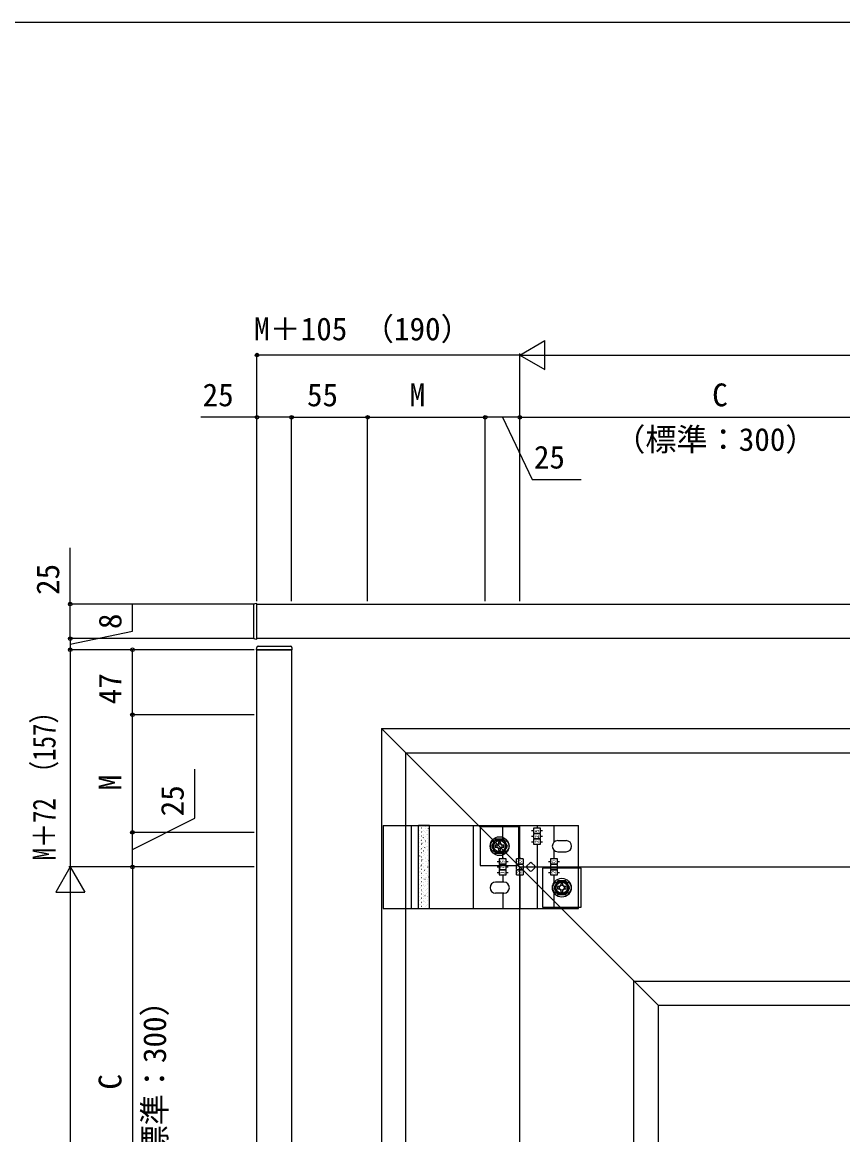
# Model space of a CAD drawing. Units: millimetres, scale not verified. Extents: x -1312 to 1312, y -1953 to 1941.
# Drawn here: x -344 to 249, y 1068 to 1872 of the extents above; entities that cross this region are included whole.
import ezdxf
from ezdxf.enums import TextEntityAlignment as Align

# ---------------------------------------------------------------- set-up
doc = ezdxf.new("R2010")
doc.units = ezdxf.units.MM
doc.header["$LTSCALE"] = 10
for name, color, linetype in [('0-4_YKK_12', 2, 'Continuous'), ('0-5_YKK_13', 4, 'Continuous'), ('0-6_YKK_D', 6, 'Continuous'), ('0-7_YKK_ZWAK', 7, 'Continuous'), ('0-8_YSS_K', 3, 'Continuous')]:
    doc.layers.add(name, color=color, linetype=linetype)
doc.styles.add('ＭＳ ゴシック', font='')
doc.styles.get('ＭＳ ゴシック').set_extended_font_data('MS Gothic')

msp = doc.modelspace()

# ---------------------------------------------------------------- linework, layer by layer
at = {"layer": '0-4_YKK_12'}
for p, q in [((-84.71, 1361.36), (-84.71, 506.36)), ((-84.71, 1361.36), (455.45, 1361.36)), ((-84.71, 1361.36), (115.29, 1161.36)), ((115.29, 1161.36), (115.29, 506.36)), ((115.29, 1161.36), (455.45, 1161.36))]:
    msp.add_line(p, q, dxfattribs=at)
for points in [[(835.29, 1426.36), (-174.71, 1426.36), (-174.71, 1451.36), (835.29, 1451.36)], [(-149.71, 1418.36), (-149.71, 526.36), (-174.71, 526.36), (-174.71, 1418.36)]]:
    msp.add_lwpolyline(points, close=True, dxfattribs=at)
at = {"layer": '0-5_YKK_13'}
for p, q in [((-177.21, 1450.57), (-177.21, 1450.27)), ((-177.21, 1450.27), (-177.21, 1427.46)), ((-174.71, 1451.66), (-176.27, 1451.57)), ((-174.71, 1426.06), (-174.71, 1451.66)), ((-177.21, 1427.46), (-177.21, 1427.16)), ((-176.27, 1426.16), (-174.71, 1426.06)), ((-175.01, 1418.36), (-174.91, 1419.93)), ((-149.41, 1418.36), (-175.01, 1418.36)), ((-173.91, 1420.86), (-173.61, 1420.86)), ((-173.61, 1420.86), (-150.8, 1420.86)), ((-150.8, 1420.86), (-150.5, 1420.86)), ((-149.5, 1419.93), (-149.41, 1418.36)), ((-83.41, 1291.36), (57.59, 1291.36)), ((-63.21, 1291.36), (-63.21, 1231.36)), ((-58.17, 1291.36), (-58.17, 1231.36)), ((-57.89, 1231.36), (-57.89, 1291.36)), ((-57.5, 1290.85), (-57.55, 1290.85)), ((-57.5, 1287.86), (-57.55, 1287.86)), ((-55.88, 1289.47), (-55.93, 1289.47)), ((-55.87, 1289.28), (-55.88, 1289.27)), ((-54.89, 1286.78), (-54.9, 1286.78)), ((-54.46, 1290.85), (-54.51, 1290.85)), ((-54.46, 1287.86), (-54.51, 1287.86)), ((-53.64, 1287.3), (-53.72, 1287.24)), ((-52.84, 1289.47), (-52.89, 1289.47)), ((-52.75, 1290.38), (-52.76, 1290.38)), ((-52.15, 1287.75), (-52.16, 1287.75)), ((-51.42, 1290.85), (-51.47, 1290.85)), ((-51.42, 1287.86), (-51.47, 1287.86)), ((-50.95, 1289.08), (-51.03, 1289.02)), ((-50, 1291.35), (-50.01, 1291.35)), ((-18.51, 1291.36), (-18.51, 1231.36)), ((2.89, 1280.36), (2.89, 1291.36)), ((15.29, 1267.11), (15.29, 1291.36)), ((23.73, 1287.61), (25.29, 1287.61)), ((27.79, 1291.36), (27.79, 1289.36)), ((27.79, 1290.4), (27.79, 1289.36)), ((30.29, 1287.61), (31.77, 1287.61)), ((39.99, 1291.36), (39.99, 1279.27)), ((-58.01, 1285.68), (-58.02, 1285.67)), ((-57.5, 1284.87), (-57.55, 1284.87)), ((-57.5, 1281.88), (-57.55, 1281.88)), ((-57.5, 1278.89), (-57.55, 1278.89)), ((-57.03, 1283.18), (-57.04, 1283.18)), ((-56.44, 1280.55), (-56.45, 1280.55)), ((-55.88, 1286.48), (-55.93, 1286.48)), ((-55.88, 1283.49), (-55.93, 1283.49)), ((-55.88, 1280.5), (-55.93, 1280.5)), ((-54.52, 1282.79), (-54.6, 1282.74)), ((-54.46, 1284.87), (-54.51, 1284.87)), ((-54.46, 1281.88), (-54.51, 1281.88)), ((-54.46, 1278.89), (-54.51, 1278.89)), ((-54.29, 1284.15), (-54.3, 1284.15)), ((-53.65, 1281.54), (-53.65, 1281.54)), ((-52.84, 1286.48), (-52.89, 1286.48)), ((-52.84, 1283.49), (-52.89, 1283.49)), ((-52.84, 1280.5), (-52.89, 1280.5)), ((-52.72, 1280.07), (-52.8, 1280.02)), ((-52.67, 1279.05), (-52.68, 1279.04)), ((-51.83, 1284.57), (-51.91, 1284.52)), ((-51.5, 1285.14), (-51.51, 1285.14)), ((-51.42, 1284.87), (-51.47, 1284.87)), ((-51.42, 1281.88), (-51.47, 1281.88)), ((-51.42, 1278.89), (-51.47, 1278.89)), ((-50.53, 1282.65), (-50.53, 1282.64)), ((-49.93, 1280.02), (-49.94, 1280.01)), ((3.74, 1280.36), (-2.26, 1280.36)), ((-0.11, 1279.51), (-0.11, 1278.36)), ((-0.11, 1279.51), (1.39, 1279.51)), ((1.39, 1278.36), (1.39, 1279.51)), ((23.73, 1283.61), (25.29, 1283.61)), ((23.73, 1279.61), (25.29, 1279.61)), ((30.29, 1283.61), (31.77, 1283.61)), ((30.29, 1279.61), (31.77, 1279.61)), ((42.74, 1280.36), (48.74, 1280.36)), ((-57.93, 1274.34), (-57.94, 1274.34)), ((-57.5, 1275.9), (-57.55, 1275.9)), ((-57.5, 1272.91), (-57.55, 1272.91)), ((-56.96, 1271.85), (-56.97, 1271.84)), ((-56.29, 1273.79), (-56.37, 1273.73)), ((-55.88, 1277.51), (-55.93, 1277.51)), ((-55.88, 1274.52), (-55.93, 1274.52)), ((-55.88, 1271.53), (-55.93, 1271.53)), ((-55.79, 1277.94), (-55.8, 1277.94)), ((-55.4, 1278.29), (-55.49, 1278.24)), ((-54.81, 1275.45), (-54.82, 1275.44)), ((-54.48, 1271.07), (-54.57, 1271.01)), ((-54.46, 1275.9), (-54.51, 1275.9)), ((-54.46, 1272.91), (-54.51, 1272.91)), ((-54.21, 1272.82), (-54.22, 1272.81)), ((-53.6, 1275.57), (-53.68, 1275.51)), ((-52.84, 1277.51), (-52.89, 1277.51)), ((-52.84, 1274.52), (-52.89, 1274.52)), ((-52.84, 1271.53), (-52.89, 1271.53)), ((-52.07, 1276.42), (-52.08, 1276.41)), ((-51.42, 1275.9), (-51.47, 1275.9)), ((-51.42, 1272.91), (-51.47, 1272.91)), ((-51.42, 1273.8), (-51.43, 1273.8)), ((-50.45, 1271.31), (-50.46, 1271.31)), ((-2.51, 1277.11), (-2.51, 1275.61)), ((-1.36, 1277.11), (-2.51, 1277.11)), ((-2.51, 1275.61), (-1.36, 1275.61)), ((3.74, 1272.36), (-2.26, 1272.36)), ((-0.11, 1274.36), (-0.11, 1273.21)), ((3.79, 1277.11), (2.64, 1277.11)), ((2.64, 1275.61), (3.79, 1275.61)), ((2.89, 1267.11), (2.89, 1272.36)), ((3.79, 1275.61), (3.79, 1277.11)), ((27.79, 1277.91), (27.79, 1276.74)), ((27.79, 1277.86), (27.79, 1231.36)), ((39.99, 1273.46), (39.99, 1267.11)), ((42.74, 1272.36), (48.74, 1272.36)), ((-58.06, 1264.78), (-58.14, 1264.73)), ((-57.86, 1263), (-57.87, 1263)), ((-57.5, 1269.92), (-57.55, 1269.92)), ((-57.5, 1266.93), (-57.55, 1266.93)), ((-57.5, 1263.94), (-57.55, 1263.94)), ((-57.17, 1269.29), (-57.26, 1269.23)), ((-56.36, 1269.22), (-56.37, 1269.21)), ((-55.88, 1268.54), (-55.93, 1268.54)), ((-55.88, 1265.55), (-55.93, 1265.55)), ((-55.88, 1262.56), (-55.93, 1262.56)), ((-55.71, 1266.6), (-55.72, 1266.6)), ((-55.37, 1266.56), (-55.45, 1266.51)), ((-54.74, 1264.11), (-54.75, 1264.11)), ((-54.46, 1269.92), (-54.51, 1269.92)), ((-54.46, 1266.93), (-54.51, 1266.93)), ((-54.46, 1263.94), (-54.51, 1263.94)), ((-53.57, 1270.2), (-53.58, 1270.2)), ((-52.84, 1268.54), (-52.89, 1268.54)), ((-52.84, 1265.55), (-52.89, 1265.55)), ((-52.84, 1262.56), (-52.89, 1262.56)), ((-52.59, 1267.71), (-52.6, 1267.71)), ((-51.99, 1265.08), (-52, 1265.08)), ((-51.42, 1269.92), (-51.47, 1269.92)), ((-51.42, 1266.93), (-51.47, 1266.93)), ((-51.42, 1263.94), (-51.47, 1263.94)), ((-51.35, 1262.47), (-51.36, 1262.46)), ((-50.57, 1265.82), (-50.65, 1265.77)), ((-1.17, 1265.36), (0.39, 1265.36)), ((2.89, 1268.15), (2.89, 1267.11)), ((5.39, 1265.36), (6.87, 1265.36)), ((12.84, 1263.61), (12.84, 1267.11)), ((17.79, 1267.11), (12.84, 1267.11)), ((12.84, 1263.61), (17.79, 1263.61)), ((12.84, 1259.61), (12.84, 1263.11)), ((17.79, 1263.11), (12.84, 1263.11)), ((15.29, 1268.15), (15.29, 1267.11)), ((17.79, 1267.11), (17.79, 1263.61)), ((17.79, 1263.11), (17.79, 1259.61)), ((20.42, 1262.07), (22.54, 1264.19)), ((23.95, 1264.19), (26.07, 1262.07)), ((35.93, 1265.36), (37.49, 1265.36)), ((39.99, 1269.11), (39.99, 1267.11)), ((39.99, 1268.15), (39.99, 1267.11)), ((42.49, 1265.36), (43.97, 1265.36)), ((-57.5, 1260.95), (-57.55, 1260.95)), ((-57.5, 1257.96), (-57.55, 1257.96)), ((-57.5, 1254.97), (-57.55, 1254.97)), ((-57.14, 1257.56), (-57.22, 1257.5)), ((-56.88, 1260.51), (-56.89, 1260.51)), ((-56.25, 1262.06), (-56.34, 1262)), ((-56.28, 1257.88), (-56.29, 1257.88)), ((-55.88, 1259.57), (-55.93, 1259.57)), ((-55.88, 1256.58), (-55.93, 1256.58)), ((-55.64, 1255.27), (-55.65, 1255.26)), ((-54.46, 1260.95), (-54.51, 1260.95)), ((-54.46, 1257.96), (-54.51, 1257.96)), ((-54.46, 1254.97), (-54.51, 1254.97)), ((-54.14, 1261.48), (-54.15, 1261.48)), ((-53.49, 1258.87), (-53.5, 1258.86)), ((-52.84, 1259.57), (-52.89, 1259.57)), ((-52.84, 1256.58), (-52.89, 1256.58)), ((-52.52, 1256.37), (-52.53, 1256.37)), ((-52.33, 1256.82), (-52.42, 1256.76)), ((-51.45, 1261.32), (-51.53, 1261.26)), ((-51.42, 1260.95), (-51.47, 1260.95)), ((-51.42, 1257.96), (-51.47, 1257.96)), ((-51.42, 1254.97), (-51.47, 1254.97)), ((-50.37, 1259.97), (-50.38, 1259.97)), ((-1.17, 1261.36), (0.39, 1261.36)), ((-1.17, 1257.36), (0.39, 1257.36)), ((2.89, 1255.61), (2.89, 1253.61)), ((2.89, 1255.61), (2.89, 1254.44)), ((2.89, 1255.61), (2.89, 1250.36)), ((5.39, 1261.36), (6.87, 1261.36)), ((5.39, 1257.36), (6.87, 1257.36)), ((12.84, 1259.61), (17.79, 1259.61)), ((12.84, 1255.61), (12.84, 1259.11)), ((17.79, 1259.11), (12.84, 1259.11)), ((12.84, 1255.61), (17.79, 1255.61)), ((15.29, 1253.61), (15.29, 1255.61)), ((15.29, 1255.61), (15.29, 1254.44)), ((15.29, 1255.61), (15.29, 1231.36)), ((17.79, 1259.11), (17.79, 1255.61)), ((22.54, 1258.54), (20.42, 1260.66)), ((26.07, 1260.66), (23.95, 1258.54)), ((26.36, 1261.36), (57.59, 1261.36)), ((35.93, 1261.36), (37.49, 1261.36)), ((35.93, 1257.36), (37.49, 1257.36)), ((39.99, 1255.61), (39.99, 1249.27)), ((39.99, 1255.61), (39.99, 1254.44)), ((42.49, 1261.36), (43.97, 1261.36)), ((42.49, 1257.36), (43.97, 1257.36)), ((-58.02, 1253.05), (-58.11, 1253)), ((-57.78, 1251.67), (-57.79, 1251.66)), ((-57.5, 1251.98), (-57.55, 1251.98)), ((-57.5, 1248.99), (-57.55, 1248.99)), ((-56.8, 1249.17), (-56.81, 1249.17)), ((-56.21, 1246.54), (-56.22, 1246.54)), ((-55.88, 1253.59), (-55.93, 1253.59)), ((-55.88, 1250.6), (-55.93, 1250.6)), ((-55.88, 1247.61), (-55.93, 1247.61)), ((-54.66, 1252.77), (-54.67, 1252.77)), ((-54.46, 1251.98), (-54.51, 1251.98)), ((-54.46, 1248.99), (-54.51, 1248.99)), ((-54.1, 1247.81), (-54.19, 1247.76)), ((-54.06, 1250.14), (-54.07, 1250.14)), ((-53.42, 1247.53), (-53.42, 1247.53)), ((-53.22, 1252.31), (-53.3, 1252.26)), ((-52.84, 1253.59), (-52.89, 1253.59)), ((-52.84, 1250.6), (-52.89, 1250.6)), ((-52.84, 1247.61), (-52.89, 1247.61)), ((-51.92, 1253.74), (-51.93, 1253.74)), ((-51.41, 1249.59), (-51.5, 1249.54)), ((-51.42, 1251.98), (-51.47, 1251.98)), ((-51.42, 1248.99), (-51.47, 1248.99)), ((-51.27, 1251.13), (-51.28, 1251.13)), ((-50.53, 1254.09), (-50.61, 1254.04)), ((-50.3, 1248.64), (-50.3, 1248.63)), ((3.74, 1250.36), (-2.26, 1250.36)), ((42.49, 1247.11), (42.49, 1245.61)), ((43.64, 1247.11), (42.49, 1247.11)), ((42.74, 1250.36), (48.74, 1250.36)), ((44.89, 1249.51), (44.89, 1248.36)), ((44.89, 1249.51), (46.39, 1249.51)), ((46.39, 1248.36), (46.39, 1249.51)), ((48.79, 1247.11), (47.64, 1247.11)), ((48.79, 1245.61), (48.79, 1247.11)), ((-57.7, 1240.33), (-57.71, 1240.33)), ((-57.5, 1246), (-57.55, 1246)), ((-57.5, 1243.01), (-57.55, 1243.01)), ((-57.5, 1240.02), (-57.55, 1240.02)), ((-55.87, 1238.8), (-55.96, 1238.75)), ((-55.88, 1244.62), (-55.93, 1244.62)), ((-55.88, 1241.63), (-55.93, 1241.63)), ((-55.88, 1238.64), (-55.93, 1238.64)), ((-55.56, 1243.93), (-55.57, 1243.93)), ((-54.99, 1243.31), (-55.07, 1243.25)), ((-54.58, 1241.44), (-54.59, 1241.43)), ((-54.46, 1246), (-54.51, 1246)), ((-54.46, 1243.01), (-54.51, 1243.01)), ((-54.46, 1240.02), (-54.51, 1240.02)), ((-53.98, 1238.81), (-53.99, 1238.8)), ((-53.18, 1240.58), (-53.27, 1240.53)), ((-52.84, 1244.62), (-52.89, 1244.62)), ((-52.84, 1241.63), (-52.89, 1241.63)), ((-52.84, 1238.64), (-52.89, 1238.64)), ((-52.44, 1245.04), (-52.45, 1245.03)), ((-52.3, 1245.09), (-52.38, 1245.03)), ((-51.84, 1242.41), (-51.85, 1242.4)), ((-51.42, 1246), (-51.47, 1246)), ((-51.42, 1243.01), (-51.47, 1243.01)), ((-51.42, 1240.02), (-51.47, 1240.02)), ((-51.19, 1239.79), (-51.2, 1239.79)), ((3.74, 1242.36), (-2.26, 1242.36)), ((2.89, 1242.36), (2.89, 1231.36)), ((39.99, 1243.46), (39.99, 1231.36)), ((42.49, 1245.61), (43.64, 1245.61)), ((42.74, 1242.36), (48.74, 1242.36)), ((44.89, 1244.36), (44.89, 1243.21)), ((47.64, 1245.61), (48.79, 1245.61)), ((-57.5, 1237.03), (-57.55, 1237.03)), ((-57.5, 1234.04), (-57.55, 1234.04)), ((-56.76, 1234.3), (-56.84, 1234.25)), ((-56.73, 1237.84), (-56.74, 1237.83)), ((-56.13, 1235.21), (-56.14, 1235.2)), ((-55.88, 1235.65), (-55.93, 1235.65)), ((-55.88, 1232.66), (-55.93, 1232.66)), ((-55.48, 1232.59), (-55.49, 1232.59)), ((-54.95, 1231.58), (-55.04, 1231.52)), ((-54.46, 1237.03), (-54.51, 1237.03)), ((-54.46, 1234.04), (-54.51, 1234.04)), ((-54.07, 1236.08), (-54.15, 1236.03)), ((-53.34, 1236.19), (-53.35, 1236.19)), ((-52.84, 1235.65), (-52.89, 1235.65)), ((-52.84, 1232.66), (-52.89, 1232.66)), ((-52.36, 1233.7), (-52.37, 1233.7)), ((-51.42, 1237.03), (-51.47, 1237.03)), ((-51.42, 1234.04), (-51.47, 1234.04)), ((-50.22, 1237.3), (-50.23, 1237.3))]:
    msp.add_line(p, q, dxfattribs=at)
for points in [[(-83.41, 1291.36), (-83.41, 1231.36), (57.59, 1231.36), (57.59, 1291.36)], [(-58.17, 1231.36), (-49.93, 1231.36), (-49.93, 1291.36), (-57.93, 1291.36)], [(-0.11, 1273.21), (1.39, 1273.21), (1.39, 1274.36)], [(44.89, 1243.21), (46.39, 1243.21), (46.39, 1244.36)]]:
    msp.add_lwpolyline(points, dxfattribs=at)
for points in [[(-13.36, 1262.36), (14.64, 1262.36), (14.64, 1290.36), (-13.36, 1290.36)], [(30.29, 1285.86), (30.29, 1289.36), (25.29, 1289.36), (25.29, 1285.86)], [(-2.24, 1281.36), (-5.13, 1276.36), (-2.24, 1271.36), (3.53, 1271.36), (6.42, 1276.36), (3.53, 1281.36)], [(30.29, 1281.86), (30.29, 1285.36), (25.29, 1285.36), (25.29, 1281.86)], [(30.29, 1277.86), (30.29, 1281.36), (25.29, 1281.36), (25.29, 1277.86)], [(5.39, 1263.61), (5.39, 1267.11), (0.39, 1267.11), (0.39, 1263.61)], [(5.39, 1259.61), (5.39, 1263.11), (0.39, 1263.11), (0.39, 1259.61)], [(42.49, 1263.61), (42.49, 1267.11), (37.49, 1267.11), (37.49, 1263.61)], [(42.49, 1259.61), (42.49, 1263.11), (37.49, 1263.11), (37.49, 1259.61)], [(5.39, 1255.61), (5.39, 1259.11), (0.39, 1259.11), (0.39, 1255.61)], [(31.64, 1232.36), (59.64, 1232.36), (59.64, 1260.36), (31.64, 1260.36)], [(42.49, 1255.61), (42.49, 1259.11), (37.49, 1259.11), (37.49, 1255.61)], [(42.76, 1251.36), (39.87, 1246.36), (42.76, 1241.36), (48.53, 1241.36), (51.42, 1246.36), (48.53, 1251.36)]]:
    msp.add_lwpolyline(points, close=True, dxfattribs=at)
for centre, radius in [((0.64, 1276.36), 6.8), ((0.64, 1276.36), 5), ((0.64, 1276.36), 4.1), ((0.64, 1276.36), 1.75), ((45.64, 1246.36), 6.8), ((45.64, 1246.36), 5), ((45.64, 1246.36), 4.1), ((45.64, 1246.36), 1.75)]:
    msp.add_circle(centre, radius, dxfattribs=at)
for centre, radius, start, end in [((-176.21, 1450.57), 1, 93.5, 180), ((-176.21, 1427.16), 1, 180, 266.5), ((-173.91, 1419.86), 1, 90, 176.5), ((-150.5, 1419.86), 1, 3.5, 90), ((-2.26, 1276.36), 4, 90, 270), ((3.74, 1276.36), 4, 270, 90), ((42.74, 1276.36), 4, 90, 270), ((48.74, 1276.36), 4, 270, 90), ((-1.36, 1278.36), 1.25, 270, 0), ((-1.36, 1274.36), 1.25, 0, 90), ((2.64, 1278.36), 1.25, 180, 270), ((2.64, 1274.36), 1.25, 90, 180), ((23.24, 1263.49), 1, 45, 135), ((21.12, 1261.36), 1, 135, 225), ((23.24, 1259.24), 1, 225, 315), ((25.36, 1261.36), 1, 315, 45), ((-2.26, 1246.36), 4, 90, 270), ((3.74, 1246.36), 4, 270, 90), ((42.74, 1246.36), 4, 90, 270), ((43.64, 1248.36), 1.25, 270, 0), ((47.64, 1248.36), 1.25, 180, 270), ((48.74, 1246.36), 4, 270, 90), ((43.64, 1244.36), 1.25, 0, 90), ((47.64, 1244.36), 1.25, 90, 180)]:
    msp.add_arc(centre, radius, start, end, dxfattribs=at)
at = {"layer": '0-6_YKK_D'}
for p, q in [((15.29, 1631.36), (33.48, 1641.86)), ((33.48, 1620.86), (33.48, 1641.86)), ((-174.71, 1453.36), (-174.71, 1632.36)), ((15.29, 1453.36), (15.29, 1632.36)), ((15.29, 1453.36), (15.29, 1632.36)), ((15.29, 1631.36), (-174.71, 1631.36)), ((15.29, 1631.36), (33.48, 1620.86)), ((15.29, 1631.36), (51.67, 1631.36)), ((36.29, 1631.36), (1136.52, 1631.36)), ((-174.71, 1453.36), (-174.71, 1587.36)), ((-149.71, 1453.36), (-149.71, 1587.36)), ((-149.71, 1453.36), (-149.71, 1587.36)), ((-149.71, 1586.36), (-94.71, 1586.36)), ((-94.71, 1453.36), (-94.71, 1587.36)), ((-94.71, 1453.36), (-94.71, 1587.36)), ((-94.71, 1586.36), (-9.71, 1586.36)), ((-9.71, 1453.36), (-9.71, 1587.36)), ((-9.71, 1453.36), (-9.71, 1587.36)), ((15.29, 1586.36), (-9.71, 1586.36)), ((15.29, 1453.36), (15.29, 1587.36)), ((15.29, 1453.36), (15.29, 1587.36)), ((15.29, 1586.36), (315.29, 1586.36)), ((-176.71, 1451.36), (-310.71, 1451.36)), ((-176.71, 1426.36), (-310.71, 1426.36)), ((-176.71, 1426.36), (-310.71, 1426.36)), ((-309.71, 1426.36), (-309.71, 1418.36)), ((-176.71, 1418.36), (-310.71, 1418.36)), ((-176.71, 1418.36), (-310.71, 1418.36)), ((-309.71, 1418.36), (-309.71, 1261.36)), ((-176.71, 1418.36), (-265.71, 1418.36)), ((-264.71, 1371.36), (-264.71, 1418.36)), ((-176.71, 1371.36), (-265.71, 1371.36)), ((-176.71, 1371.36), (-265.71, 1371.36)), ((-264.71, 1286.36), (-264.71, 1371.36)), ((-176.71, 1286.36), (-265.71, 1286.36)), ((-176.71, 1286.36), (-265.71, 1286.36)), ((-264.71, 1261.36), (-264.71, 1286.36)), ((-309.71, 1261.36), (-320.21, 1243.18)), ((-176.71, 1261.36), (-310.71, 1261.36)), ((-176.71, 1261.36), (-310.71, 1261.36)), ((-309.71, 1261.36), (-299.21, 1243.18)), ((-309.71, 1261.36), (-309.71, 1224.99)), ((-176.71, 1261.36), (-265.71, 1261.36)), ((-176.71, 1261.36), (-265.71, 1261.36)), ((-264.71, 1261.36), (-264.71, 961.36)), ((-320.21, 1243.18), (-299.21, 1243.18)), ((-309.71, 1240.36), (-309.71, 517.36))]:
    msp.add_line(p, q, dxfattribs=at)
for points in [[(-149.71, 1586.36), (-174.71, 1586.36), (-215.36, 1586.36)], [(2.79, 1586.36), (24.15, 1541.36), (59.55, 1541.36)], [(-309.71, 1426.36), (-309.71, 1451.36), (-309.71, 1492.02)], [(-309.71, 1422.36), (-264.71, 1431.82), (-264.71, 1451.11)], [(-264.71, 1273.86), (-219.71, 1296.61), (-219.71, 1332.01)]]:
    msp.add_lwpolyline(points, dxfattribs=at)
for centre in [(-174.71, 1631.36), (-174.71, 1586.36), (-149.71, 1586.36), (-149.71, 1586.36), (-94.71, 1586.36), (-94.71, 1586.36), (-9.71, 1586.36), (-9.71, 1586.36), (15.29, 1586.36), (15.29, 1586.36), (-309.71, 1451.36), (-309.71, 1426.36), (-309.71, 1426.36), (-309.71, 1418.36), (-309.71, 1418.36), (-264.71, 1418.36), (-264.71, 1371.36), (-264.71, 1371.36), (-264.71, 1286.36), (-264.71, 1286.36), (-264.71, 1261.36), (-264.71, 1261.36)]:
    msp.add_circle(centre, 1.31, dxfattribs=at)
at = {"layer": '0-7_YKK_ZWAK'}
msp.add_line((-1312.5, 1871.9), (1312.5, 1871.9), dxfattribs=at)
at = {"layer": '0-8_YSS_K'}
for p, q in [((-67.21, 491.36), (-67.21, 1343.86)), ((-67.21, 1343.86), (1136.52, 1343.86)), ((15.29, 358.36), (15.29, 1261.36)), ((15.29, 1261.36), (1139.52, 1261.36)), ((97.79, 496.36), (97.79, 1178.86)), ((97.79, 1178.86), (1136.52, 1178.86))]:
    msp.add_line(p, q, dxfattribs=at)

# ---------------------------------------------------------------- texts
at = {"layer": '0-5_YKK_13', "style": 'ＭＳ ゴシック', "width": 0.9}
for s, p in [('5', (29.93, 1286.3)), ('2', (29.88, 1278.59)), ('2', (29.92, 1282.17)), ('5', (5.03, 1264.05)), ('0', (17.43, 1264.13)), ('0', (42.13, 1264.13)), ('1', (4.98, 1256.06)), ('7', (5.02, 1259.83)), ('2', (17.38, 1256.34)), ('0', (17.42, 1260)), ('2', (42.08, 1256.34)), ('5', (42.12, 1259.92))]:
    msp.add_text(s, height=2.93, rotation=90, dxfattribs=at).set_placement(p, align=Align.BOTTOM_LEFT)
at = {"layer": '0-6_YKK_D', "style": 'ＭＳ ゴシック'}
for s, p in [('M＋105 （190）', (-176.8, 1637.05)), ('25', (-214.02, 1589.36)), ('55', (-138.57, 1589.36)), ('M', (-64.35, 1589.36)), ('C', (154.36, 1589.36)), ('（標準：300）', (83.54, 1557.16)), ('25', (25.48, 1544.36))]:
    msp.add_text(s, height=16.5, dxfattribs=at).set_placement(p, align=Align.BOTTOM_LEFT)
for s, p in [('25', (-312.71, 1457.95)), ('8', (-267.71, 1433.28)), ('47', (-267.71, 1378.95)), ('M', (-267.71, 1316.72)), ('25', (-222.71, 1297.95)), ('（標準：300）', (-235.5, 1029.61)), ('C', (-267.71, 1100.43))]:
    msp.add_text(s, height=16.5, rotation=90, dxfattribs=at).set_placement(p, align=Align.BOTTOM_LEFT)
at = {"layer": '0-6_YKK_D', "style": 'ＭＳ ゴシック', "width": 0.8}
msp.add_text('M＋72 （157）', height=16.5, rotation=90, dxfattribs=at).set_placement((-315.39, 1266.11), align=Align.BOTTOM_LEFT)

doc.saveas('drawing.dxf')
